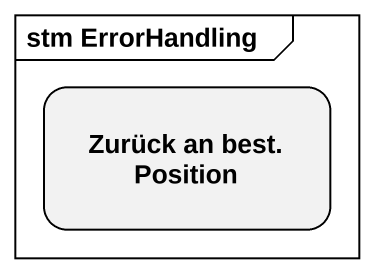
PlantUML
@startuml
mainframe stm ErrorHandling
hide empty description
state "Zurück an best. Position" as Zurück_an_best_Position
@enduml
